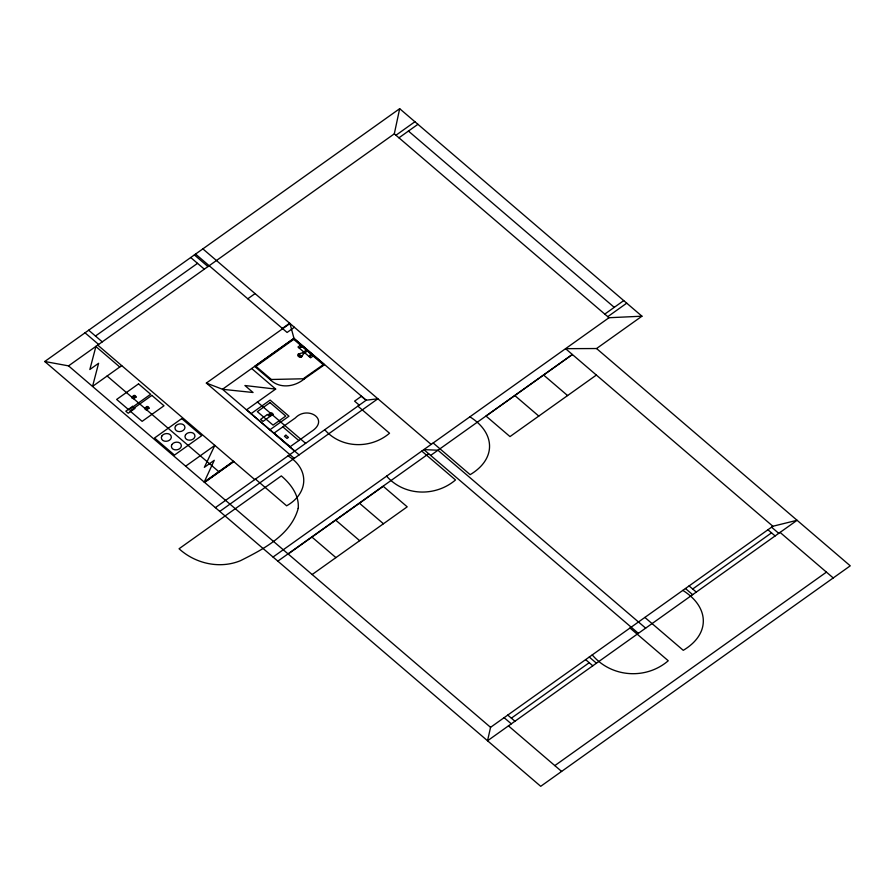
<?xml version="1.0" encoding="UTF-8"?>
<svg xmlns="http://www.w3.org/2000/svg" width="895" height="895" viewBox="0 0 895 895"><rect width="100%" height="100%" fill="white"/><g stroke="black" fill="none" stroke-linecap="round" stroke-linejoin="round"><path stroke-width="1.34" d="M399.673 108.687L44.75 361.502L68.546 365.876L394.303 133.836L399.673 108.687L641.95 316.203L596.562 348.535L565.562 348.67L772.877 526.249L797.087 520.286L487.54 740.769L490.561 727.333L772.877 526.249M95.933 346.365L89.847 369.512L98.595 363.281L92.554 386.394L121.709 365.619M298.818 440.553L311.292 431.603C330.4 419.486 307.377 405.278 295.35 417.943L274.094 433.09L290.081 446.773L298.818 440.553L282.831 426.859M95.463 336.039L197.515 263.343M395.959 135.246L414.922 121.742M398.957 137.808L417.92 124.316M247.781 298.796L255.075 293.594M282.373 328.42L289.667 323.229M294.254 458.352L206.353 383.071L289.98 323.498L293.974 338.355L366.189 400.21L377.88 398.778L219.767 511.403M294.377 327.268L287.094 332.459L195.569 254.068M293.974 338.355L222.497 389.258L206.353 383.071M299.266 348.099L302.23 345.985M306.705 349.822L302.521 352.798L298.326 354.062L297.755 355.729L299.433 357.161L301.604 356.87L303.606 353.726L307.791 350.739M309.256 356.657L312.265 354.577M246.505 409.843L275.671 389.068L251.696 368.527M251.059 413.669L270.133 400.076L288.973 416.209L269.898 429.801M185.668 466.161L214.834 445.386L204.34 467.358L214.263 460.298L204.217 482.047L233.382 461.272M204.474 482.26L233.64 461.484M204.608 482.371L233.774 461.596M215.371 507.644L366.189 400.21M604.785 314.1L623.737 300.597M607.772 316.673L626.735 303.17M273.042 557.037L609.003 317.725L641.95 316.203M277.83 561.143L428.66 453.72M288.179 553.994L383.217 486.298L407.203 506.839L312.154 574.534M430.652 455.432L572.352 354.498L486.019 416.052L509.993 436.592L596.372 375.061M511.358 718.159L589.212 662.714M692.685 589L771.524 532.849M554.822 765.605L826.443 572.129M275.626 389.101L244.917 385.521L253.061 392.502L222.531 389.303L299.109 454.895M408.433 131.062L614.261 307.354M394.303 133.836L609.003 317.725M596.562 348.535L850.25 565.83L540.714 786.313L44.75 361.502M780.071 532.402L833.234 577.946M771.568 527.177L778.762 533.342M767.921 529.773L775.115 535.937M543.601 375.039L567.587 395.568M514.804 395.545L538.79 416.085M689.094 585.923L696.288 592.087M685.447 588.518L692.64 594.683M682.829 590.387C709.254 606.844 710.865 633.895 683.265 650.318L644.87 617.427M469.886 416.824C495.394 432.732 496.714 458.866 470.155 474.663L433.169 442.98M202.863 248.877L431.155 444.412M645.664 628.145L437.946 450.23L423.861 449.603L638.37 633.336M366.077 400.289L361.401 396.284L354.588 401.139L359.264 405.144M194.372 254.93L207.964 266.565M630.002 628.01L668.252 660.767C645.921 679.999 611.274 677.571 592.244 654.905M421.791 451.091L455.51 479.966C435.507 497.005 404.216 496.3 386.606 476.14M303.741 351.936L297.979 347.003L300.955 344.888L313.586 355.707L310.61 357.821L304.815 352.854M302.823 352.596L303.897 353.514M190.724 257.525L204.317 269.16M357.888 406.129L389.538 433.236C370.743 449.234 341.319 448.675 324.74 429.734M589.257 657.031L596.45 663.195M585.61 659.626L592.803 665.79M257.346 401.978L305.642 443.338M359.454 503.225L383.44 523.754M246.505 409.709L294.791 451.069M288.022 455.891C309.815 469.137 308.607 493.436 286.624 505.809L255.444 479.093M335.692 520.14L359.678 540.681M88.672 330.21L102.265 341.856M85.025 332.817L98.618 344.452M97.734 345.078L254.762 479.586M95.787 346.466L119.773 367.006M311.941 537.067L335.916 557.607M507.767 715.083L514.961 721.247M107.132 376.012L219.286 472.068M504.12 717.678L511.313 723.842M508.45 725.879L561.612 771.423M68.546 365.876L490.561 727.333M298.415 354.051C297.945 357.72 306.045 358.067 298.427 354.017M298.203 508.416C290.998 534.953 263.298 549.183 240.431 560.706C219.689 569.198 195.39 563.671 179.056 548.758L281.321 475.905C290.808 483.982 299.433 495.304 298.203 508.416M161.872 435.988L161.324 437.454C161.368 442.902 170.587 442.264 171.348 437.409C171.359 432.576 163.964 432.52 161.872 435.988M175.487 426.288L174.939 427.754C174.972 433.202 184.202 432.576 184.963 427.709C184.974 422.876 177.579 422.832 175.487 426.288M171.896 444.569L171.348 446.034C171.381 451.483 180.611 450.856 181.372 445.99C181.383 441.157 173.988 441.101 171.896 444.569M185.511 434.869L184.963 436.335C184.996 441.783 194.226 441.157 194.976 436.301C194.998 431.468 187.592 431.412 185.511 434.869M271.968 414.43L270.603 415.414L269.473 414.441L270.838 413.468L271.968 414.43M135.145 397.044L133.769 398.029L132.639 397.056L134.015 396.082L135.145 397.044M148.111 408.154L146.735 409.138L145.605 408.165L146.981 407.191L148.111 408.154M136.085 397.044L133.668 398.756L131.934 398.051L131.699 397.056L134.105 395.344L135.335 395.635L136.085 397.044M149.051 408.154L146.646 409.865L145.404 409.586L144.666 408.176L147.071 406.453L148.313 406.744L149.051 408.154M272.919 414.43L270.503 416.141L268.768 415.437L268.522 414.452L270.939 412.729L272.673 413.434L272.919 414.43M293.862 338.433L254.65 366.413L270.111 379.581C279.732 389.135 294.757 386.987 304.445 378.786L324.482 364.746L293.862 338.433M293.75 339.362L255.936 366.346L270.816 379.021L270.122 379.514L304.49 378.753L303.92 378.261L323.263 364.712L293.75 339.362M138.524 383.877L116.652 399.45L128.779 409.832L150.651 394.259L138.524 383.877M132.617 406.341L125.815 411.185L128.209 413.244L135.011 408.4L132.617 406.341M151.87 395.389L129.999 410.962L142.126 421.344L163.998 405.771L151.87 395.389M181.741 418.603L154.522 437.991L174.48 455.085L201.699 435.686L181.741 418.603M301.615 347.361L300.72 347.059L301.615 347.361M310.408 354.901C308.976 355.304 311.572 356.132 310.408 354.901M270.033 402.616L257.346 411.655L273.042 425.103L285.729 416.063L270.033 402.616M267.415 414.508L260.613 419.352L263.018 421.411L269.82 416.567L267.415 414.508M285.919 435.205L284.453 436.257L286.993 438.427L288.458 437.386L285.919 435.205"/></g></svg>
